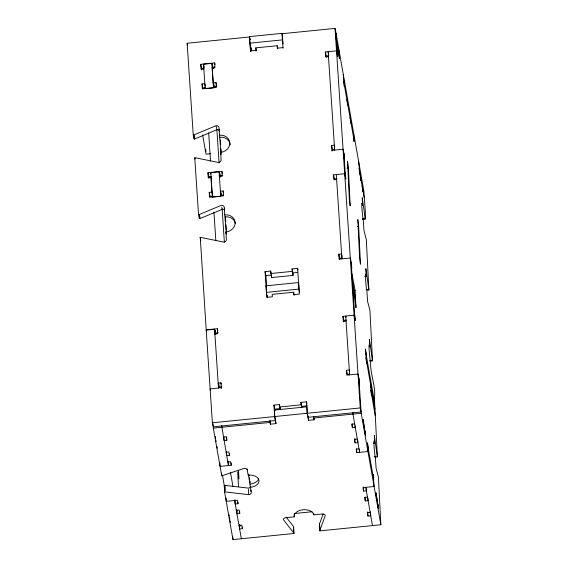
<?xml version="1.0" encoding="UTF-8"?>
<svg xmlns="http://www.w3.org/2000/svg" width="568" height="568" viewBox="0 0 568 568"><rect width="100%" height="100%" fill="white"/><g stroke="black" fill="none" stroke-linecap="round" stroke-linejoin="round"><path stroke-width="0.85" d="M374.774 457.105L377.393 456.842L374.355 435.436L374.639 443.012A9.841 0.596 84.3 0 0 373.95 444.517A9.841 0.596 84.3 0 0 375.42 458.284L376.115 468.394L378.423 477.084L380.851 524.754L319.869 530.874L319.536 524.335A2.804 1.768 -2.9 0 1 319.564 523.824L323.149 513.919M219.582 131.002A2.812 2.45 -12 0 0 216.884 129.717L194.895 138.876A2.833 2.471 -12 0 1 194.306 139.025M250.524 51.553L249.459 36.991L187.149 43.246L193.248 135.028L194.306 139.032M250.992 47.783L251.12 50.232L249.87 43.154L249.537 36.615L282.083 33.342L283.113 43.821M337.371 54.904L335.873 32.433L335.021 28.4L282.012 33.725L283.077 48.287M249.87 43.154L282.417 39.888M256.104 50.992L255.799 47.868L277.191 45.724L277.759 48.408M250.381 50.886L255.962 50.318M277.191 45.724L277.354 48.173L282.935 47.613M203.834 68.934L201.044 69.218L200.717 64.312L214.668 62.913L215.009 64.525M211.885 63.36L213.511 87.841L205.14 88.679L203.514 64.198L211.885 63.36L213.021 68.728L212.915 67.095M328.616 57.283L328.474 56.615L325.684 56.892L325.357 51.993L336.519 50.872L337.655 56.246L337.044 49.998M200.717 64.312L201.569 68.345L204.189 68.082M212.034 67.294L214.647 67.031M325.357 51.993L326.209 56.019L328.787 55.763M214.668 62.913L214.995 67.819L212.205 68.096L213.185 82.807L215.975 82.523L216.301 87.429L202.35 88.828L202.023 83.922L204.814 83.645L205.325 86.066M205.666 87.678L202.875 87.955L202.023 83.922M213.185 82.807L214.037 86.833L216.827 86.556M202.364 88.658L204.97 88.402M210.373 153.75L206.028 154.184L202.655 135.049M332.039 151.031L331.57 145.458L334.36 145.174L334.786 147.19M331.57 145.458L332.422 149.483L334.516 149.278M331.897 150.357L343.058 149.235M212.702 195.307L212.02 192.076L211.047 177.372L208.257 177.649L207.931 172.75L221.882 171.351L222.393 173.765M219.092 171.763L220.725 196.308L212.354 197.146L210.721 172.601L219.092 171.763L220.228 177.131L220.008 173.865M207.931 172.75L208.783 176.776L211.395 176.513M219.241 175.725L222.734 175.377M219.411 176.534L222.202 176.25L221.882 171.351M346.991 168.142L348.39 168.007L347.531 161.206L349.313 199.105L350.172 205.9L348.39 168.007M336.639 179.495L333.849 179.772L333.522 174.873L344.684 173.751M336.952 178.643L334.382 178.899L333.522 174.873M223.338 195.058L221.243 195.271L220.391 191.239L223.181 190.962L223.508 195.861L209.556 197.259L209.23 192.36L212.02 192.076M212.872 196.109L210.082 196.386L209.23 192.36M362.398 218.85C365.92 217.892 366.225 219.695 362.49 219.447M357.272 226.433L358.664 226.291L357.812 219.496L359.594 257.389L360.446 264.191L358.664 226.291M351.464 266.946L351.748 268.288L351.429 263.382L350.286 258.007L339.124 259.129L338.805 254.23L341.595 253.946M338.805 254.23L339.657 258.255L342.447 257.978M294.26 295.438L293.578 292.215L272.186 294.359L272.349 296.808L266.768 297.376L265.057 271.632L270.638 271.071L271.149 273.492M270.638 271.071L271.653 277.553L293.045 275.402L292.03 268.927L297.611 268.359L297.951 269.97M270.801 273.52L292.193 271.376M265.057 271.632L265.909 275.657L271.49 275.104L271.653 277.553M292.03 268.927L292.882 272.952L297.667 272.47M266.136 285.818L298.69 282.552L299.024 289.098L266.47 292.364L266.136 285.818L266.435 287.522M364.748 276.318L366.14 276.176L365.856 268.6L368.888 290.007L367.496 290.141M353.424 290.475L355.099 290.305L355.987 307.757L355.263 302.077M366.005 289.694L368.795 289.41M199.616 215.819L199.332 214.477L221.328 205.318A2.812 2.45 -11.9 0 1 224.282 207.483L224.772 214.839A9.833 8.577 -12 0 1 235.109 222.443A9.833 8.577 -12 0 1 225.908 232L226.398 239.355A2.812 2.45 -11.9 0 1 223.771 242.089L200.859 237.438A2.819 2.471 -12.2 0 0 200.256 237.396L206.205 329.866L217.366 328.744L217.792 330.761M215.449 330.498L215.726 334.587L214.583 329.213L206.212 330.051L212.382 422.791L213.234 426.824L275.544 420.561L274.692 416.536L273.932 405.083L279.513 404.522L279.797 405.864M343.399 321.907L342.93 316.326L354.091 315.212L355.227 320.579L354.617 314.338M214.782 333.118L218.219 332.777M342.93 316.326L343.782 320.359L346.359 320.103M343.257 321.232L346.047 320.948M369.789 360.517C373.346 359.587 373.19 361.44 369.711 361.127M221.243 384.188L220.959 382.846L218.169 383.123L219.021 387.156L221.811 386.872L221.669 386.204M359.182 382.953L359.466 384.302L359.139 379.396L358.003 374.021L346.842 375.143L346.515 370.244L349.306 369.96L349.59 371.302M349.462 374.063L347.368 374.269L346.515 370.244M221.428 388.42L221.286 387.745L210.124 388.867L210.451 390.401M301.636 407.512L300.905 402.378L306.486 401.81L306.912 403.827M279.513 404.522L279.676 406.972L301.068 404.828M273.932 405.083L274.784 409.109L280.365 408.555L280.081 407.213M300.905 402.378L301.757 406.404L307.338 405.843M212.382 422.791L360.254 407.945L361.113 411.977L308.097 417.295L307.245 413.27L306.486 401.81M213.035 423.785L213.319 428.116L270.056 422.422L270.361 424.175L275.941 423.614L275.863 422.052M313.685 416.479L313.763 418.034L361.198 413.277L380.851 524.754M275.941 423.614L274.706 416.621L274.372 410.075L306.926 406.809L307.26 413.348L308.495 420.341L314.076 419.787L313.99 418.225M223.423 437.083L226.206 436.799L226.824 440.299L224.033 440.576L223.771 436.643M354.553 423.913L351.762 424.197L352.38 427.69L355.17 427.413L355.085 425.78M226.092 452.235L228.883 451.958L229.5 455.451L226.71 455.735L226.497 451.524M357.229 439.071L354.439 439.348L355.05 442.848L357.84 442.564L357.726 440.228M373.247 443.146L374.639 443.012M227.818 462.04L230.608 461.756L231.226 465.256L220.064 466.371L219.887 462.885M358.955 448.869L356.164 449.153L356.782 452.646L367.943 451.532L367.496 442.806L368.227 448.486M374.163 456.565L375.902 456.388M237.928 502.162L238.006 503.724L235.216 504.001L235.003 499.797M373.155 476.46L373.048 474.28L374.106 486.499L362.945 487.621L363.563 491.121L366.353 490.837L366.232 488.501M236.331 510.305L239.121 510.029L239.739 513.522L236.948 513.806L236.686 509.908M367.468 497.142L364.677 497.419L365.295 500.919L368.085 500.642L367.957 498.186M294.103 513.564L312.01 511.768M319.869 530.874A2.804 1.768 -2.9 0 1 319.898 530.363L325.272 515.503A2.812 1.768 -2.9 0 0 322.177 514.04L313.806 514.878A9.833 6.184 -2.9 0 0 302.957 509.737A9.833 6.184 -2.9 0 0 294.274 516.837L285.903 517.675A2.812 1.768 -2.9 0 0 283.418 519.706L293.762 532.99A2.812 1.768 -2.9 0 1 293.968 533.48L232.979 539.6L224.58 491.973L224.246 485.434A2.812 1.768 -2.9 0 1 225.056 485.427L248.379 488.097A2.812 1.768 -2.9 0 0 250.779 486.733M239 525.464L241.791 525.18L242.408 528.68L239.618 528.957L239.405 524.754M370.137 512.293L367.347 512.577L367.965 516.071L370.755 515.794L370.698 514.7M248.379 474.301L251.191 492.612A2.812 1.768 -2.9 0 1 248.713 494.643L225.389 491.966A2.812 1.768 -2.9 0 0 224.58 491.973M286.187 517.15L293.429 526.444A2.812 1.768 -2.9 0 1 293.635 526.934L293.968 533.48M328.631 54.017L328.148 51.709L334.68 150.044M343.051 149.207L344.187 154.581L344.513 159.48L344.229 158.138M345.209 172.842L345.82 179.09L344.677 173.716M341.737 254.62L342.163 256.637M346.004 317.391L345.72 316.049L349.632 374.866M277.354 48.173L277.496 48.848M255.799 47.868L255.941 48.543M256.083 49.217L256.367 50.559M249.742 38.333L250.026 39.675M215.975 82.523L216.656 85.747M279.676 406.972L280.244 409.656M219.269 129.199L219.553 130.541M193.248 135.035A2.819 2.464 -11.9 0 0 194.043 134.85L216.032 125.684A2.812 2.45 -12 0 1 218.985 127.857L221.044 154.382L220.831 153.374M203.514 64.198L204.168 67.265M216.174 126.359L216.458 127.701M216.6 128.368L216.884 129.717M223.181 190.962L223.522 192.573M224.424 208.158L224.708 209.5M224.772 214.839L226.341 234.016L225.908 232M187.149 43.246L187.66 45.66M221.754 207.327L222.038 208.676M210.721 172.601L211.047 174.135M194.185 135.518L194.611 137.527M219.475 135.212A9.833 8.577 -12 0 1 229.813 142.809A9.833 8.577 -12 0 1 220.618 152.373L221.108 159.722A2.812 2.45 -11.9 0 1 218.481 162.455L195.569 157.805A2.812 2.464 -12.1 0 0 194.76 157.776L195.044 159.125M199.758 216.486L200.042 217.835M194.76 157.783L198.544 214.654L199.396 218.687A2.819 2.457 -12 0 0 200.184 218.502L222.18 209.344A2.812 2.45 -12.1 0 1 224.594 210.217M200.057 237.41L200.199 238.084M200.483 239.426L200.767 240.768M215.045 334.602L214.903 333.927L217.686 333.65L217.366 328.744M206.205 329.866L206.539 331.591M365.423 434.925L365.565 435.372L363.087 419.539L365.43 434.96L365.267 431.687M376.123 493.258L375.98 492.811L378.458 508.637L376.123 493.258L376.286 496.531M339.323 56.658L336.37 39.895L336.036 33.356L363.854 191.082L365.352 211.892L365.281 219.163M343.626 81.054L353.907 139.345M359.047 168.483L364.18 197.629M355.099 290.305L351.926 273.882M365.551 351.152L374.631 402.627M355.54 299.031L352.586 282.275L352.92 288.814L355.873 305.57M365.884 357.698L374.965 409.173M370.776 390.067L375.299 415.712M367.61 444.985L373.772 479.96M352.714 412.432L359.572 452.369L359.438 449.75M365.735 487.344L372.48 525.599M299.173 289.943L299.62 292.492M249.537 36.615L250.09 39.76M313.763 418.034L314.076 419.787M266.47 292.364L267.365 297.454M248.784 474.28L249.082 475.963M249.373 477.652L249.671 479.335M249.97 481.018L250.268 482.701M247.13 468.792L248.109 475.125A9.833 6.184 -2.9 0 1 258.958 480.265A9.833 6.184 -2.9 0 1 250.268 487.365M238.006 503.724L237.396 500.223L226.234 501.345L226.064 498.072M230.516 472.661L232.908 486.229M239.717 524.867L240.008 526.5M236.778 510.533L237.076 512.201M221.69 427.278L221.605 425.531L228.435 465.533L228.215 461.173M234.605 500.507L241.35 538.762M222.443 475.196L224.701 487.99M215.84 440.086L216.124 441.705M216.962 446.434L217.267 448.188M228.968 514.551L229.252 516.142M229.529 517.732L229.813 519.322M230.083 520.842L230.338 522.304M213.319 428.116L221.719 475.743A2.819 1.775 -2.9 0 0 222.507 475.594L244.091 468.408A2.812 1.768 -2.9 0 1 247.186 469.878M215.492 438.113L215.307 436.707M365.188 218.573L362.242 197.756L362.533 205.332A9.833 0.596 84.3 0 0 361.837 206.844A9.833 0.596 84.3 0 0 363.307 220.597L364.003 230.714L366.31 239.412L368.888 290.007M372.409 360.254L369.463 339.437L369.747 347.012A9.833 0.596 84.3 0 0 369.058 348.532A9.833 0.596 84.3 0 0 370.528 362.285C370.308 374.106 376.115 387.738 374.397 398.026L377.393 456.842M343.91 153.268L345.536 177.777M351.145 262.04L354.943 319.237M358.855 378.054L361.198 413.277M335.021 28.4L360.254 407.945M336.306 174.561L341.915 258.852M326.209 56.019L326.288 57.247M332.422 149.483L332.507 150.712M339.657 258.255L339.735 259.484M343.782 320.359L343.867 321.587M297.611 268.359L299.322 294.103L293.741 294.664L293.578 292.215M292.882 272.952L293.045 275.402M301.757 406.404L301.835 407.632M250.545 44.496L251.006 51.44M265.909 275.657L266.605 286.08M274.784 409.109L274.884 410.543M220.37 139.856L220.661 144.279M220.959 148.702L221.193 152.245M225.489 216.827L225.78 221.257M226.014 224.793L226.369 230.104M213.802 83.375L214.037 86.833M216.862 129.419L219.092 162.945M221.073 192.673L221.243 195.271M222.138 208.768L224.367 242.273M208.669 132.905L210.543 161.142M213.944 212.254L215.819 240.47M201.569 68.345L201.683 69.978M208.783 176.776L208.889 178.416M220.959 382.846L221.286 387.745M218.786 383.641L219.021 387.156M214.583 329.213L218.495 388.029M193.865 135.525L194.1 139.053M199.283 217.011L199.396 218.687M372.501 360.843L369.924 310.249L367.61 301.558L366.921 291.441A9.833 0.596 84.3 0 1 365.451 277.688A9.833 0.596 84.3 0 1 366.14 276.176M362.746 189.471L362.853 191.65L362.128 185.949M378.174 504.916L378.345 508.182M360.843 178.664L360.957 180.865L360.226 175.185M371.394 393.567L371.5 395.747L370.442 383.521M359.665 171.983L359.771 174.163L358.713 161.944M366.168 354.652L365.444 348.972L366.616 363.371L366.502 361.191M353.573 132.798L354.02 141.524L353.289 135.844M350.669 120.984L350.783 123.164L350.051 117.484M370.556 511.903L370.634 513.458M347.481 102.914L347.595 105.094L346.863 99.414M363.208 420.029L363.378 423.302M367.752 511.867L367.965 516.071M344.243 84.554L344.357 86.734L343.292 74.514M365.096 497.028L365.295 500.919M363.35 486.911L363.563 491.121M338.997 50.112L339.437 58.838L338.713 53.158M356.583 448.755L356.782 452.646M354.837 438.645L355.05 442.848M352.749 412.659L352.827 414.115M352.181 423.799L352.38 427.69M319.564 523.824L319.841 529.277M313.721 513.245L313.806 514.878M308.317 416.919L308.495 420.341M294.146 514.388L294.274 516.837M293.486 527.537L293.762 532.99M267.5 295.885L267.585 297.518M270.162 420.277L270.361 424.175M269.97 420.867L270.056 422.422M251.056 489.964L251.141 491.519M248.436 489.19L248.713 494.643M242.33 527.118L242.408 528.68M238.51 470.219L238.958 478.945L237.722 471.951L238.482 486.776M239.618 511.186L239.739 513.522M231.105 462.92L231.226 465.256M229.422 453.896L229.5 455.451M232.844 537.037L232.979 539.6M226.653 436.87L226.824 440.299M225.056 485.427L225.333 490.88M205.779 149.278L205.907 151.734M221.584 473.094L221.719 475.743M215.442 437.055L215.499 438.148M225.198 216.855A9.833 8.577 -12 0 1 235.443 223.685M199.332 214.463A2.804 2.435 -12 0 1 198.544 214.647M219.901 137.222A9.833 8.577 -12 0 1 230.239 144.826M258.71 478.717A9.833 6.184 -2.9 0 1 250.105 484.092"/></g></svg>
